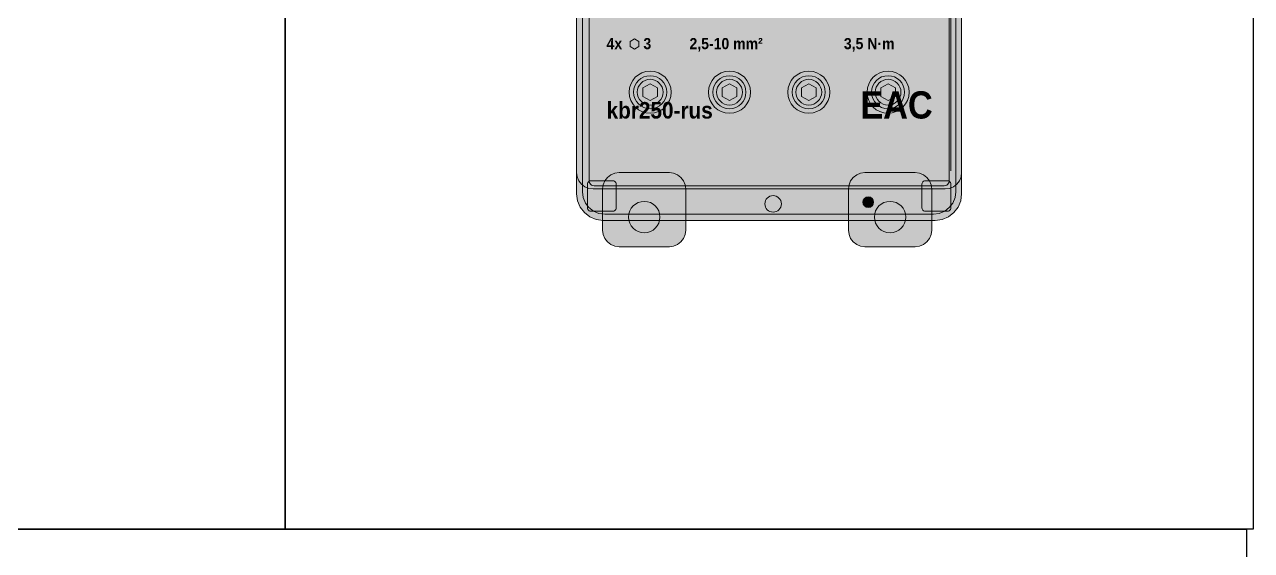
# Model space of a CAD drawing. Header units: millimetres. Extents: x 2517 to 4319, y 573 to 1664.
# Drawn here: x 2837.5 to 2986, y 882.4 to 946.1 of the extents above; entities that cross this region are included whole.
import ezdxf

# ---------------------------------------------------------------- set-up
doc = ezdxf.new("R2010")
doc.units = ezdxf.units.MM
for name, color, linetype, lineweight in [('KBR_DETAILS', 7, 'Continuous', 5), ('KBR_FILL', 7, 'Continuous', 5), ('KBR_LABELS', 7, 'Continuous', 5), ('KBR_OUTLINE', 7, 'Continuous', 13), ('KBR_TERMINALS', 7, 'Continuous', 5)]:
    doc.layers.add(name, color=color, linetype=linetype, lineweight=lineweight)
doc.styles.add('KBR_BOLD', font='arialbd.ttf')

# ---------------------------------------------------------------- blocks, each defined once
blk = doc.blocks.new('EKF_KBR_250')
at = {"layer": 'KBR_FILL', "true_color": 0x575344}
blk.add_hatch(color=251, dxfattribs=at).paths.add_polyline_path([(44.1, 94.5), (44.93, 94.39), (45.7, 94.07), (46.36, 93.56), (46.87, 92.9), (47.19, 92.13), (47.3, 91.3), (47.3, 6.4), (47.19, 5.57), (46.87, 4.8), (46.36, 4.14), (45.7, 3.63), (44.93, 3.31), (44.1, 3.2), (3.9, 3.2), (3.07, 3.31), (2.3, 3.63), (1.64, 4.14), (1.13, 4.8), (0.81, 5.57), (0.7, 6.4), (0.7, 91.3), (0.81, 92.13), (1.13, 92.9), (1.64, 93.56), (2.3, 94.07), (3.07, 94.39), (3.9, 94.5)])
at = {"layer": 'KBR_FILL', "true_color": 0x3b392c}
blk.add_hatch(color=250, dxfattribs=at).paths.add_polyline_path([(43.9, 93.75), (44.6, 93.66), (45.25, 93.39), (45.81, 92.96), (46.24, 92.4), (46.51, 91.75), (46.6, 91.05), (46.6, 6.65), (46.51, 5.95), (46.24, 5.3), (45.81, 4.74), (45.25, 4.31), (44.6, 4.04), (43.9, 3.95), (4.1, 3.95), (3.4, 4.04), (2.75, 4.31), (2.19, 4.74), (1.76, 5.3), (1.49, 5.95), (1.4, 6.65), (1.4, 91.05), (1.49, 91.75), (1.76, 92.4), (2.19, 92.96), (2.75, 93.39), (3.4, 93.66), (4.1, 93.75)])
at = {"layer": 'KBR_FILL', "true_color": 0xe2e8e3}
for points in [[(45.3, 90), (45.82, 89.93), (46.3, 89.73), (46.71, 89.41), (47.03, 89), (47.23, 88.52), (47.3, 88), (47.3, 9), (47.23, 8.48), (47.03, 8), (46.71, 7.59), (46.3, 7.27), (45.82, 7.07), (45.3, 7), (2.7, 7), (2.18, 7.07), (1.7, 7.27), (1.29, 7.59), (0.97, 8), (0.77, 8.48), (0.7, 9), (0.7, 88), (0.77, 88.52), (0.97, 89), (1.29, 89.41), (1.7, 89.73), (2.18, 89.93), (2.7, 90)], [(11.92, 9), (12.44, 8.93), (12.92, 8.73), (13.33, 8.41), (13.65, 8), (13.85, 7.52), (13.92, 7), (13.92, 2), (13.85, 1.48), (13.65, 1), (13.33, 0.59), (12.92, 0.27), (12.44, 0.07), (11.92, 0), (5.84, 0), (5.32, 0.07), (4.84, 0.27), (4.43, 0.59), (4.11, 1), (3.91, 1.48), (3.84, 2), (3.84, 7), (3.91, 7.52), (4.11, 8), (4.43, 8.41), (4.84, 8.73), (5.32, 8.93), (5.84, 9)], [(41.68, 9), (42.2, 8.93), (42.68, 8.73), (43.09, 8.41), (43.41, 8), (43.61, 7.52), (43.68, 7), (43.68, 2), (43.61, 1.48), (43.41, 1), (43.09, 0.59), (42.68, 0.27), (42.2, 0.07), (41.68, 0), (35.6, 0), (35.08, 0.07), (34.6, 0.27), (34.19, 0.59), (33.87, 1), (33.67, 1.48), (33.6, 2), (33.6, 7), (33.67, 7.52), (33.87, 8), (34.19, 8.41), (34.6, 8.73), (35.08, 8.93), (35.6, 9)]]:
    blk.add_hatch(color=254, dxfattribs=at).paths.add_polyline_path(points)
at = {"layer": 'KBR_FILL', "true_color": 0x252820}
blk.add_hatch(color=250, dxfattribs=at).paths.add_polyline_path([(45.2, 90.3), (45.36, 90.28), (45.5, 90.22), (45.62, 90.12), (45.72, 90), (45.78, 89.86), (45.8, 89.7), (45.8, 8), (45.78, 7.84), (45.72, 7.7), (45.62, 7.58), (45.5, 7.48), (45.36, 7.42), (45.2, 7.4), (2.8, 7.4), (2.64, 7.42), (2.5, 7.48), (2.38, 7.58), (2.28, 7.7), (2.22, 7.84), (2.2, 8), (2.2, 89.7), (2.22, 89.86), (2.28, 90), (2.38, 90.12), (2.5, 90.22), (2.64, 90.28), (2.8, 90.3)])
at = {"layer": 'KBR_FILL', "true_color": 0x2b2c22}
blk.add_hatch(color=250, dxfattribs=at).paths.add_polyline_path([(3, 89.4), (45, 89.4), (45, 8.4), (3, 8.4)])
at = {"layer": 'KBR_FILL', "true_color": 0x32332a}
for points in [[(12.15, 18.72), (12.13, 18.39), (12.06, 18.06), (11.96, 17.75), (11.81, 17.45), (11.62, 17.17), (11.4, 16.92), (11.15, 16.7), (10.88, 16.51), (10.58, 16.37), (10.26, 16.26), (9.93, 16.19), (9.6, 16.17), (9.27, 16.19), (8.94, 16.26), (8.62, 16.37), (8.33, 16.51), (8.05, 16.7), (7.8, 16.92), (7.58, 17.17), (7.39, 17.45), (7.24, 17.75), (7.14, 18.06), (7.07, 18.39), (7.05, 18.72), (7.07, 19.05), (7.14, 19.38), (7.24, 19.7), (7.39, 20), (7.58, 20.27), (7.8, 20.52), (8.05, 20.74), (8.33, 20.93), (8.62, 21.08), (8.94, 21.18), (9.27, 21.25), (9.6, 21.27), (9.93, 21.25), (10.26, 21.18), (10.58, 21.08), (10.88, 20.93), (11.15, 20.74), (11.4, 20.52), (11.62, 20.27), (11.81, 20), (11.96, 19.7), (12.06, 19.38), (12.13, 19.05)], [(21.75, 18.72), (21.73, 18.39), (21.66, 18.06), (21.56, 17.75), (21.41, 17.45), (21.22, 17.17), (21, 16.92), (20.75, 16.7), (20.48, 16.51), (20.18, 16.37), (19.86, 16.26), (19.53, 16.19), (19.2, 16.17), (18.87, 16.19), (18.54, 16.26), (18.22, 16.37), (17.93, 16.51), (17.65, 16.7), (17.4, 16.92), (17.18, 17.17), (16.99, 17.45), (16.84, 17.75), (16.74, 18.06), (16.67, 18.39), (16.65, 18.72), (16.67, 19.05), (16.74, 19.38), (16.84, 19.7), (16.99, 20), (17.18, 20.27), (17.4, 20.52), (17.65, 20.74), (17.93, 20.93), (18.22, 21.08), (18.54, 21.18), (18.87, 21.25), (19.2, 21.27), (19.53, 21.25), (19.86, 21.18), (20.18, 21.08), (20.48, 20.93), (20.75, 20.74), (21, 20.52), (21.22, 20.27), (21.41, 20), (21.56, 19.7), (21.66, 19.38), (21.73, 19.05)], [(31.35, 18.72), (31.33, 18.39), (31.26, 18.06), (31.16, 17.75), (31.01, 17.45), (30.82, 17.17), (30.6, 16.92), (30.35, 16.7), (30.07, 16.51), (29.78, 16.37), (29.46, 16.26), (29.13, 16.19), (28.8, 16.17), (28.47, 16.19), (28.14, 16.26), (27.82, 16.37), (27.52, 16.51), (27.25, 16.7), (27, 16.92), (26.78, 17.17), (26.59, 17.45), (26.44, 17.75), (26.34, 18.06), (26.27, 18.39), (26.25, 18.72), (26.27, 19.05), (26.34, 19.38), (26.44, 19.7), (26.59, 20), (26.78, 20.27), (27, 20.52), (27.25, 20.74), (27.52, 20.93), (27.82, 21.08), (28.14, 21.18), (28.47, 21.25), (28.8, 21.27), (29.13, 21.25), (29.46, 21.18), (29.78, 21.08), (30.07, 20.93), (30.35, 20.74), (30.6, 20.52), (30.82, 20.27), (31.01, 20), (31.16, 19.7), (31.26, 19.38), (31.33, 19.05)], [(40.95, 18.72), (40.93, 18.39), (40.86, 18.06), (40.76, 17.75), (40.61, 17.45), (40.42, 17.17), (40.2, 16.92), (39.95, 16.7), (39.67, 16.51), (39.38, 16.37), (39.06, 16.26), (38.73, 16.19), (38.4, 16.17), (38.07, 16.19), (37.74, 16.26), (37.42, 16.37), (37.13, 16.51), (36.85, 16.7), (36.6, 16.92), (36.38, 17.17), (36.19, 17.45), (36.04, 17.75), (35.94, 18.06), (35.87, 18.39), (35.85, 18.72), (35.87, 19.05), (35.94, 19.38), (36.04, 19.7), (36.19, 20), (36.38, 20.27), (36.6, 20.52), (36.85, 20.74), (37.13, 20.93), (37.42, 21.08), (37.74, 21.18), (38.07, 21.25), (38.4, 21.27), (38.73, 21.25), (39.06, 21.18), (39.38, 21.08), (39.67, 20.93), (39.95, 20.74), (40.2, 20.52), (40.42, 20.27), (40.61, 20), (40.76, 19.7), (40.86, 19.38), (40.93, 19.05)]]:
    blk.add_hatch(color=250, dxfattribs=at).paths.add_polyline_path(points)
at = {"layer": 'KBR_FILL', "true_color": 0x393b30}
for points in [[(11.6, 18.72), (11.58, 18.46), (11.53, 18.2), (11.45, 17.96), (11.33, 17.72), (11.19, 17.5), (11.01, 17.31), (10.82, 17.13), (10.6, 16.99), (10.37, 16.87), (10.12, 16.79), (9.86, 16.74), (9.6, 16.72), (9.34, 16.74), (9.08, 16.79), (8.83, 16.87), (8.6, 16.99), (8.38, 17.13), (8.19, 17.31), (8.01, 17.5), (7.87, 17.72), (7.75, 17.96), (7.67, 18.2), (7.62, 18.46), (7.6, 18.72), (7.62, 18.98), (7.67, 19.24), (7.75, 19.49), (7.87, 19.72), (8.01, 19.94), (8.19, 20.14), (8.38, 20.31), (8.6, 20.45), (8.83, 20.57), (9.08, 20.65), (9.34, 20.7), (9.6, 20.72), (9.86, 20.7), (10.12, 20.65), (10.37, 20.57), (10.6, 20.45), (10.82, 20.31), (11.01, 20.14), (11.19, 19.94), (11.33, 19.72), (11.45, 19.49), (11.53, 19.24), (11.58, 18.98)], [(21.2, 18.72), (21.18, 18.46), (21.13, 18.2), (21.05, 17.96), (20.93, 17.72), (20.79, 17.5), (20.61, 17.31), (20.42, 17.13), (20.2, 16.99), (19.97, 16.87), (19.72, 16.79), (19.46, 16.74), (19.2, 16.72), (18.94, 16.74), (18.68, 16.79), (18.43, 16.87), (18.2, 16.99), (17.98, 17.13), (17.79, 17.31), (17.61, 17.5), (17.47, 17.72), (17.35, 17.96), (17.27, 18.2), (17.22, 18.46), (17.2, 18.72), (17.22, 18.98), (17.27, 19.24), (17.35, 19.49), (17.47, 19.72), (17.61, 19.94), (17.79, 20.14), (17.98, 20.31), (18.2, 20.45), (18.43, 20.57), (18.68, 20.65), (18.94, 20.7), (19.2, 20.72), (19.46, 20.7), (19.72, 20.65), (19.97, 20.57), (20.2, 20.45), (20.42, 20.31), (20.61, 20.14), (20.79, 19.94), (20.93, 19.72), (21.05, 19.49), (21.13, 19.24), (21.18, 18.98)], [(30.8, 18.72), (30.78, 18.46), (30.73, 18.2), (30.65, 17.96), (30.53, 17.72), (30.39, 17.5), (30.21, 17.31), (30.02, 17.13), (29.8, 16.99), (29.57, 16.87), (29.32, 16.79), (29.06, 16.74), (28.8, 16.72), (28.54, 16.74), (28.28, 16.79), (28.03, 16.87), (27.8, 16.99), (27.58, 17.13), (27.39, 17.31), (27.21, 17.5), (27.07, 17.72), (26.95, 17.96), (26.87, 18.2), (26.82, 18.46), (26.8, 18.72), (26.82, 18.98), (26.87, 19.24), (26.95, 19.49), (27.07, 19.72), (27.21, 19.94), (27.39, 20.14), (27.58, 20.31), (27.8, 20.45), (28.03, 20.57), (28.28, 20.65), (28.54, 20.7), (28.8, 20.72), (29.06, 20.7), (29.32, 20.65), (29.57, 20.57), (29.8, 20.45), (30.02, 20.31), (30.21, 20.14), (30.39, 19.94), (30.53, 19.72), (30.65, 19.49), (30.73, 19.24), (30.78, 18.98)], [(40.4, 18.72), (40.38, 18.46), (40.33, 18.2), (40.25, 17.96), (40.13, 17.72), (39.99, 17.5), (39.81, 17.31), (39.62, 17.13), (39.4, 16.99), (39.17, 16.87), (38.92, 16.79), (38.66, 16.74), (38.4, 16.72), (38.14, 16.74), (37.88, 16.79), (37.63, 16.87), (37.4, 16.99), (37.18, 17.13), (36.99, 17.31), (36.81, 17.5), (36.67, 17.72), (36.55, 17.96), (36.47, 18.2), (36.42, 18.46), (36.4, 18.72), (36.42, 18.98), (36.47, 19.24), (36.55, 19.49), (36.67, 19.72), (36.81, 19.94), (36.99, 20.14), (37.18, 20.31), (37.4, 20.45), (37.63, 20.57), (37.88, 20.65), (38.14, 20.7), (38.4, 20.72), (38.66, 20.7), (38.92, 20.65), (39.17, 20.57), (39.4, 20.45), (39.62, 20.31), (39.81, 20.14), (39.99, 19.94), (40.13, 19.72), (40.25, 19.49), (40.33, 19.24), (40.38, 18.98)]]:
    blk.add_hatch(color=250, dxfattribs=at).paths.add_polyline_path(points)
at = {"layer": 'KBR_FILL', "true_color": 0x2e3128}
for points in [[(11.16, 18.72), (11.15, 18.52), (11.11, 18.32), (11.04, 18.12), (10.95, 17.94), (10.84, 17.77), (10.7, 17.62), (10.55, 17.48), (10.38, 17.37), (10.2, 17.28), (10, 17.21), (9.8, 17.17), (9.6, 17.16), (9.4, 17.17), (9.2, 17.21), (9, 17.28), (8.82, 17.37), (8.65, 17.48), (8.5, 17.62), (8.36, 17.77), (8.25, 17.94), (8.16, 18.12), (8.09, 18.32), (8.05, 18.52), (8.04, 18.72), (8.05, 18.92), (8.09, 19.12), (8.16, 19.32), (8.25, 19.5), (8.36, 19.67), (8.5, 19.82), (8.65, 19.96), (8.82, 20.07), (9, 20.16), (9.2, 20.23), (9.4, 20.27), (9.6, 20.28), (9.8, 20.27), (10, 20.23), (10.2, 20.16), (10.38, 20.07), (10.55, 19.96), (10.7, 19.82), (10.84, 19.67), (10.95, 19.5), (11.04, 19.32), (11.11, 19.12), (11.15, 18.92)], [(20.76, 18.72), (20.75, 18.52), (20.71, 18.32), (20.64, 18.12), (20.55, 17.94), (20.44, 17.77), (20.3, 17.62), (20.15, 17.48), (19.98, 17.37), (19.8, 17.28), (19.6, 17.21), (19.4, 17.17), (19.2, 17.16), (19, 17.17), (18.8, 17.21), (18.6, 17.28), (18.42, 17.37), (18.25, 17.48), (18.1, 17.62), (17.96, 17.77), (17.85, 17.94), (17.76, 18.12), (17.69, 18.32), (17.65, 18.52), (17.64, 18.72), (17.65, 18.92), (17.69, 19.12), (17.76, 19.32), (17.85, 19.5), (17.96, 19.67), (18.1, 19.82), (18.25, 19.96), (18.42, 20.07), (18.6, 20.16), (18.8, 20.23), (19, 20.27), (19.2, 20.28), (19.4, 20.27), (19.6, 20.23), (19.8, 20.16), (19.98, 20.07), (20.15, 19.96), (20.3, 19.82), (20.44, 19.67), (20.55, 19.5), (20.64, 19.32), (20.71, 19.12), (20.75, 18.92)], [(30.36, 18.72), (30.35, 18.52), (30.31, 18.32), (30.24, 18.12), (30.15, 17.94), (30.04, 17.77), (29.9, 17.62), (29.75, 17.48), (29.58, 17.37), (29.4, 17.28), (29.2, 17.21), (29, 17.17), (28.8, 17.16), (28.6, 17.17), (28.4, 17.21), (28.2, 17.28), (28.02, 17.37), (27.85, 17.48), (27.7, 17.62), (27.56, 17.77), (27.45, 17.94), (27.36, 18.12), (27.29, 18.32), (27.25, 18.52), (27.24, 18.72), (27.25, 18.92), (27.29, 19.12), (27.36, 19.32), (27.45, 19.5), (27.56, 19.67), (27.7, 19.82), (27.85, 19.96), (28.02, 20.07), (28.2, 20.16), (28.4, 20.23), (28.6, 20.27), (28.8, 20.28), (29, 20.27), (29.2, 20.23), (29.4, 20.16), (29.58, 20.07), (29.75, 19.96), (29.9, 19.82), (30.04, 19.67), (30.15, 19.5), (30.24, 19.32), (30.31, 19.12), (30.35, 18.92)], [(39.96, 18.72), (39.95, 18.52), (39.91, 18.32), (39.84, 18.12), (39.75, 17.94), (39.64, 17.77), (39.5, 17.62), (39.35, 17.48), (39.18, 17.37), (39, 17.28), (38.8, 17.21), (38.6, 17.17), (38.4, 17.16), (38.2, 17.17), (38, 17.21), (37.8, 17.28), (37.62, 17.37), (37.45, 17.48), (37.3, 17.62), (37.16, 17.77), (37.05, 17.94), (36.96, 18.12), (36.89, 18.32), (36.85, 18.52), (36.84, 18.72), (36.85, 18.92), (36.89, 19.12), (36.96, 19.32), (37.05, 19.5), (37.16, 19.67), (37.3, 19.82), (37.45, 19.96), (37.62, 20.07), (37.8, 20.16), (38, 20.23), (38.2, 20.27), (38.4, 20.28), (38.6, 20.27), (38.8, 20.23), (39, 20.16), (39.18, 20.07), (39.35, 19.96), (39.5, 19.82), (39.64, 19.67), (39.75, 19.5), (39.84, 19.32), (39.91, 19.12), (39.95, 18.92)]]:
    blk.add_hatch(color=250, dxfattribs=at).paths.add_polyline_path(points)
at = {"layer": 'KBR_FILL', "true_color": 0x22261e}
for points in [[(10.48, 18.21), (9.6, 17.7), (8.72, 18.21), (8.72, 19.23), (9.6, 19.74), (10.48, 19.23)], [(20.08, 18.21), (19.2, 17.7), (18.32, 18.21), (18.32, 19.23), (19.2, 19.74), (20.08, 19.23)], [(29.68, 18.21), (28.8, 17.7), (27.92, 18.21), (27.92, 19.23), (28.8, 19.74), (29.68, 19.23)], [(39.28, 18.21), (38.4, 17.7), (37.52, 18.21), (37.52, 19.23), (38.4, 19.74), (39.28, 19.23)]]:
    blk.add_hatch(color=250, dxfattribs=at).paths.add_polyline_path(points)
at = {"layer": 'KBR_FILL', "true_color": 0x363b2c}
for points in [[(5.1, 8), (5.2, 7.99), (5.3, 7.95), (5.38, 7.88), (5.45, 7.8), (5.49, 7.7), (5.5, 7.6), (5.5, 4.7), (5.49, 4.6), (5.45, 4.5), (5.38, 4.42), (5.3, 4.35), (5.2, 4.31), (5.1, 4.3), (2.4, 4.3), (2.3, 4.31), (2.2, 4.35), (2.12, 4.42), (2.05, 4.5), (2.01, 4.6), (2, 4.7), (2, 7.6), (2.01, 7.7), (2.05, 7.8), (2.12, 7.88), (2.2, 7.95), (2.3, 7.99), (2.4, 8)], [(45.6, 8), (45.7, 7.99), (45.8, 7.95), (45.88, 7.88), (45.95, 7.8), (45.99, 7.7), (46, 7.6), (46, 4.7), (45.99, 4.6), (45.95, 4.5), (45.88, 4.42), (45.8, 4.35), (45.7, 4.31), (45.6, 4.3), (42.9, 4.3), (42.8, 4.31), (42.7, 4.35), (42.62, 4.42), (42.55, 4.5), (42.51, 4.6), (42.5, 4.7), (42.5, 7.6), (42.51, 7.7), (42.55, 7.8), (42.62, 7.88), (42.7, 7.95), (42.8, 7.99), (42.9, 8)]]:
    blk.add_hatch(color=250, dxfattribs=at).paths.add_polyline_path(points)
at = {"layer": 'KBR_FILL', "true_color": 0x66634e}
blk.add_hatch(color=251, dxfattribs=at).paths.add_polyline_path([(45.2, 6), (45.33, 5.98), (45.45, 5.93), (45.55, 5.85), (45.63, 5.75), (45.68, 5.63), (45.7, 5.5), (45.7, 5), (45.68, 4.87), (45.63, 4.75), (45.55, 4.65), (45.45, 4.57), (45.33, 4.52), (45.2, 4.5), (2.8, 4.5), (2.67, 4.52), (2.55, 4.57), (2.45, 4.65), (2.37, 4.75), (2.32, 4.87), (2.3, 5), (2.3, 5.5), (2.32, 5.63), (2.37, 5.75), (2.45, 5.85), (2.55, 5.93), (2.67, 5.98), (2.8, 6)])
at = {"layer": 'KBR_FILL', "true_color": 0x77745f}
blk.add_hatch(color=47, dxfattribs=at).paths.add_polyline_path([(25.48, 5.2), (25.47, 5.07), (25.45, 4.94), (25.4, 4.82), (25.35, 4.7), (25.27, 4.59), (25.19, 4.49), (25.09, 4.41), (24.98, 4.33), (24.86, 4.28), (24.74, 4.23), (24.61, 4.21), (24.48, 4.2), (24.35, 4.21), (24.22, 4.23), (24.1, 4.28), (23.98, 4.33), (23.87, 4.41), (23.77, 4.49), (23.69, 4.59), (23.61, 4.7), (23.56, 4.82), (23.51, 4.94), (23.49, 5.07), (23.48, 5.2), (23.49, 5.33), (23.51, 5.46), (23.56, 5.58), (23.61, 5.7), (23.69, 5.81), (23.77, 5.91), (23.87, 5.99), (23.98, 6.07), (24.1, 6.12), (24.22, 6.17), (24.35, 6.19), (24.48, 6.2), (24.61, 6.19), (24.74, 6.17), (24.86, 6.12), (24.98, 6.07), (25.09, 5.99), (25.19, 5.91), (25.27, 5.81), (25.35, 5.7), (25.4, 5.58), (25.45, 5.46), (25.47, 5.33)])
at = {"layer": 'KBR_FILL', "true_color": 0xd4d8c8}
blk.add_hatch(color=254, dxfattribs=at).paths.add_polyline_path([(36.65, 5.4), (36.64, 5.32), (36.63, 5.23), (36.6, 5.15), (36.56, 5.08), (36.52, 5), (36.46, 4.94), (36.4, 4.88), (36.33, 4.84), (36.25, 4.8), (36.17, 4.77), (36.08, 4.76), (36, 4.75), (35.92, 4.76), (35.83, 4.77), (35.75, 4.8), (35.67, 4.84), (35.6, 4.88), (35.54, 4.94), (35.48, 5), (35.44, 5.08), (35.4, 5.15), (35.37, 5.23), (35.36, 5.32), (35.35, 5.4), (35.36, 5.48), (35.37, 5.57), (35.4, 5.65), (35.44, 5.73), (35.48, 5.8), (35.54, 5.86), (35.6, 5.92), (35.67, 5.96), (35.75, 6), (35.83, 6.03), (35.92, 6.04), (36, 6.05), (36.08, 6.04), (36.17, 6.03), (36.25, 6), (36.33, 5.96), (36.4, 5.92), (36.46, 5.86), (36.52, 5.8), (36.56, 5.73), (36.6, 5.65), (36.63, 5.57), (36.64, 5.48)])
at = {"layer": 'KBR_FILL', "true_color": 0xffffff}
for points in [[(10.78, 3.6), (10.76, 3.35), (10.72, 3.11), (10.64, 2.87), (10.53, 2.65), (10.39, 2.44), (10.22, 2.26), (10.04, 2.09), (9.83, 1.95), (9.61, 1.84), (9.37, 1.76), (9.13, 1.72), (8.88, 1.7), (8.63, 1.72), (8.39, 1.76), (8.15, 1.84), (7.93, 1.95), (7.72, 2.09), (7.54, 2.26), (7.37, 2.44), (7.23, 2.65), (7.12, 2.87), (7.04, 3.11), (7, 3.35), (6.98, 3.6), (7, 3.85), (7.04, 4.09), (7.12, 4.33), (7.23, 4.55), (7.37, 4.76), (7.54, 4.94), (7.72, 5.11), (7.93, 5.25), (8.15, 5.36), (8.39, 5.44), (8.63, 5.48), (8.88, 5.5), (9.13, 5.48), (9.37, 5.44), (9.61, 5.36), (9.83, 5.25), (10.04, 5.11), (10.22, 4.94), (10.39, 4.76), (10.53, 4.55), (10.64, 4.33), (10.72, 4.09), (10.76, 3.85)], [(40.54, 3.6), (40.52, 3.35), (40.48, 3.11), (40.4, 2.87), (40.29, 2.65), (40.15, 2.44), (39.98, 2.26), (39.8, 2.09), (39.59, 1.95), (39.37, 1.84), (39.13, 1.76), (38.89, 1.72), (38.64, 1.7), (38.39, 1.72), (38.15, 1.76), (37.91, 1.84), (37.69, 1.95), (37.48, 2.09), (37.3, 2.26), (37.13, 2.44), (36.99, 2.65), (36.88, 2.87), (36.8, 3.11), (36.76, 3.35), (36.74, 3.6), (36.76, 3.85), (36.8, 4.09), (36.88, 4.33), (36.99, 4.55), (37.13, 4.76), (37.3, 4.94), (37.48, 5.11), (37.69, 5.25), (37.91, 5.36), (38.15, 5.44), (38.39, 5.48), (38.64, 5.5), (38.89, 5.48), (39.13, 5.44), (39.37, 5.36), (39.59, 5.25), (39.8, 5.11), (39.98, 4.94), (40.15, 4.76), (40.29, 4.55), (40.4, 4.33), (40.48, 4.09), (40.52, 3.85)]]:
    blk.add_hatch(color=7, dxfattribs=at).paths.add_polyline_path(points)
at = {"layer": 'KBR_DETAILS', "color": 252, "lineweight": 5, "true_color": 0xa09b7f}
blk.add_line((1.4, 87.5), (1.4, 9.2), dxfattribs=at)
at = {"layer": 'KBR_DETAILS', "color": 251, "lineweight": 5, "true_color": 0x676d57}
blk.add_line((46, 87.5), (46, 9.2), dxfattribs=at)
at = {"layer": 'KBR_DETAILS', "color": 250, "lineweight": 5, "true_color": 0x25291f}
blk.add_lwpolyline([(47.3, 91.3), (47.3, 6.4), (47.19, 5.57), (46.87, 4.8), (46.36, 4.14), (45.7, 3.63), (44.93, 3.31), (44.1, 3.2), (3.9, 3.2), (3.07, 3.31), (2.3, 3.63), (1.64, 4.14), (1.13, 4.8), (0.81, 5.57), (0.7, 6.4), (0.7, 91.3)], dxfattribs=at)
at = {"layer": 'KBR_DETAILS', "color": 8, "lineweight": 5, "true_color": 0x888470}
blk.add_lwpolyline([(46.6, 91.05), (46.6, 6.65), (46.51, 5.95), (46.24, 5.3), (45.81, 4.74), (45.25, 4.31), (44.6, 4.04), (43.9, 3.95), (4.1, 3.95), (3.4, 4.04), (2.75, 4.31), (2.19, 4.74), (1.76, 5.3), (1.49, 5.95), (1.4, 6.65), (1.4, 91.05)], dxfattribs=at)
at = {"layer": 'KBR_DETAILS', "color": 250, "lineweight": 5, "true_color": 0x1c2019}
blk.add_lwpolyline([(45.8, 89.7), (45.8, 8), (45.78, 7.84), (45.72, 7.7), (45.62, 7.58), (45.5, 7.48), (45.36, 7.42), (45.2, 7.4), (2.8, 7.4), (2.64, 7.42), (2.5, 7.48), (2.38, 7.58), (2.28, 7.7), (2.22, 7.84), (2.2, 8), (2.2, 89.7)], dxfattribs=at)
at = {"layer": 'KBR_DETAILS', "color": 250, "lineweight": 5, "true_color": 0x24291f}
for points in [[(5.1, 8), (5.2, 7.99), (5.3, 7.95), (5.38, 7.88), (5.45, 7.8), (5.49, 7.7), (5.5, 7.6), (5.5, 4.7), (5.49, 4.6), (5.45, 4.5), (5.38, 4.42), (5.3, 4.35), (5.2, 4.31), (5.1, 4.3), (2.4, 4.3), (2.3, 4.31), (2.2, 4.35), (2.12, 4.42), (2.05, 4.5), (2.01, 4.6), (2, 4.7), (2, 7.6), (2.01, 7.7), (2.05, 7.8), (2.12, 7.88), (2.2, 7.95), (2.3, 7.99), (2.4, 8)], [(45.6, 8), (45.7, 7.99), (45.8, 7.95), (45.88, 7.88), (45.95, 7.8), (45.99, 7.7), (46, 7.6), (46, 4.7), (45.99, 4.6), (45.95, 4.5), (45.88, 4.42), (45.8, 4.35), (45.7, 4.31), (45.6, 4.3), (42.9, 4.3), (42.8, 4.31), (42.7, 4.35), (42.62, 4.42), (42.55, 4.5), (42.51, 4.6), (42.5, 4.7), (42.5, 7.6), (42.51, 7.7), (42.55, 7.8), (42.62, 7.88), (42.7, 7.95), (42.8, 7.99), (42.9, 8)]]:
    blk.add_lwpolyline(points, close=True, dxfattribs=at)
at = {"layer": 'KBR_DETAILS', "color": 250, "lineweight": 5, "true_color": 0x33372b}
blk.add_circle((24.48, 5.2), 1, dxfattribs=at)
at = {"layer": 'KBR_DETAILS', "color": 8, "lineweight": 5, "true_color": 0x757863}
blk.add_circle((36, 5.4), 0.65, dxfattribs=at)
at = {"layer": 'KBR_DETAILS', "color": 253, "lineweight": 5, "true_color": 0xadb5aa}
for centre in [(8.88, 3.6), (38.64, 3.6)]:
    blk.add_circle(centre, 1.9, dxfattribs=at)
at = {"layer": 'KBR_OUTLINE', "color": 251, "lineweight": 13, "true_color": 0x67746b}
blk.add_lwpolyline([(47.3, 88), (47.3, 9), (47.23, 8.48), (47.03, 8), (46.71, 7.59), (46.3, 7.27), (45.82, 7.07), (45.3, 7), (2.7, 7), (2.18, 7.07), (1.7, 7.27), (1.29, 7.59), (0.97, 8), (0.77, 8.48), (0.7, 9), (0.7, 88)], dxfattribs=at)
at = {"layer": 'KBR_OUTLINE', "color": 252, "lineweight": 13, "true_color": 0x8b978b}
for points in [[(11.92, 9), (12.44, 8.93), (12.92, 8.73), (13.33, 8.41), (13.65, 8), (13.85, 7.52), (13.92, 7), (13.92, 2), (13.85, 1.48), (13.65, 1), (13.33, 0.59), (12.92, 0.27), (12.44, 0.07), (11.92, 0), (5.84, 0), (5.32, 0.07), (4.84, 0.27), (4.43, 0.59), (4.11, 1), (3.91, 1.48), (3.84, 2), (3.84, 7), (3.91, 7.52), (4.11, 8), (4.43, 8.41), (4.84, 8.73), (5.32, 8.93), (5.84, 9)], [(41.68, 9), (42.2, 8.93), (42.68, 8.73), (43.09, 8.41), (43.41, 8), (43.61, 7.52), (43.68, 7), (43.68, 2), (43.61, 1.48), (43.41, 1), (43.09, 0.59), (42.68, 0.27), (42.2, 0.07), (41.68, 0), (35.6, 0), (35.08, 0.07), (34.6, 0.27), (34.19, 0.59), (33.87, 1), (33.67, 1.48), (33.6, 2), (33.6, 7), (33.67, 7.52), (33.87, 8), (34.19, 8.41), (34.6, 8.73), (35.08, 8.93), (35.6, 9)]]:
    blk.add_lwpolyline(points, close=True, dxfattribs=at)
at = {"layer": 'KBR_TERMINALS', "color": 7, "lineweight": 5, "true_color": 0xeeeee6}
blk.add_lwpolyline([(8.23, 24.26), (7.7, 23.95), (7.16, 24.26), (7.16, 24.88), (7.7, 25.19), (8.23, 24.88)], close=True, dxfattribs=at)
at = {"layer": 'KBR_TERMINALS', "color": 250, "lineweight": 5, "true_color": 0x22261e}
for points in [[(10.48, 18.21), (9.6, 17.7), (8.72, 18.21), (8.72, 19.23), (9.6, 19.74), (10.48, 19.23)], [(20.08, 18.21), (19.2, 17.7), (18.32, 18.21), (18.32, 19.23), (19.2, 19.74), (20.08, 19.23)], [(29.68, 18.21), (28.8, 17.7), (27.92, 18.21), (27.92, 19.23), (28.8, 19.74), (29.68, 19.23)], [(39.28, 18.21), (38.4, 17.7), (37.52, 18.21), (37.52, 19.23), (38.4, 19.74), (39.28, 19.23)]]:
    blk.add_lwpolyline(points, close=True, dxfattribs=at)
at = {"layer": 'KBR_TERMINALS', "color": 250, "lineweight": 5, "true_color": 0x32332a}
for centre, radius in [((9.6, 18.72), 2.55), ((19.2, 18.72), 2.55), ((28.8, 18.72), 2.55), ((38.4, 18.72), 2.55), ((9.6, 18.72), 2), ((9.6, 18.72), 1.56), ((19.2, 18.72), 2), ((19.2, 18.72), 1.56), ((28.8, 18.72), 2), ((28.8, 18.72), 1.56), ((38.4, 18.72), 2), ((38.4, 18.72), 1.56)]:
    blk.add_circle(centre, radius, dxfattribs=at)
at = {"layer": 'KBR_LABELS', "color": 7, "true_color": 0xf0f0e8, "style": 'KBR_BOLD', "width": 0.9}
for s, height, p in [('4x', 1.35, (4.32, 23.93)), ('3', 1.35, (8.78, 23.93)), ('2,5-10 mm²', 1.35, (14.36, 23.93)), ('3,5 N·m', 1.35, (33.05, 23.93)), ('EAC', 3.3, (35.04, 15.53)), ('kbr250-rus', 2, (4.32, 15.53))]:
    blk.add_text(s, height=height, dxfattribs=at).set_placement(p)

msp = doc.modelspace()

# ---------------------------------------------------------------- linework, layer by layer
for points in [[(2751.8, 1040.8), (2869, 1040.8), (2869, 885), (2751.8, 885)], [(2869, 1040.8), (2986.2, 1040.8), (2986.2, 885), (2869, 885)], [(2829.4, 885), (2985.4, 885), (2985.4, 729.2), (2829.4, 729.2)]]:
    msp.add_lwpolyline(points, close=True)

# ---------------------------------------------------------------- block references
msp.add_blockref('EKF_KBR_250', (2903.6, 919.19))

doc.saveas('drawing.dxf')
